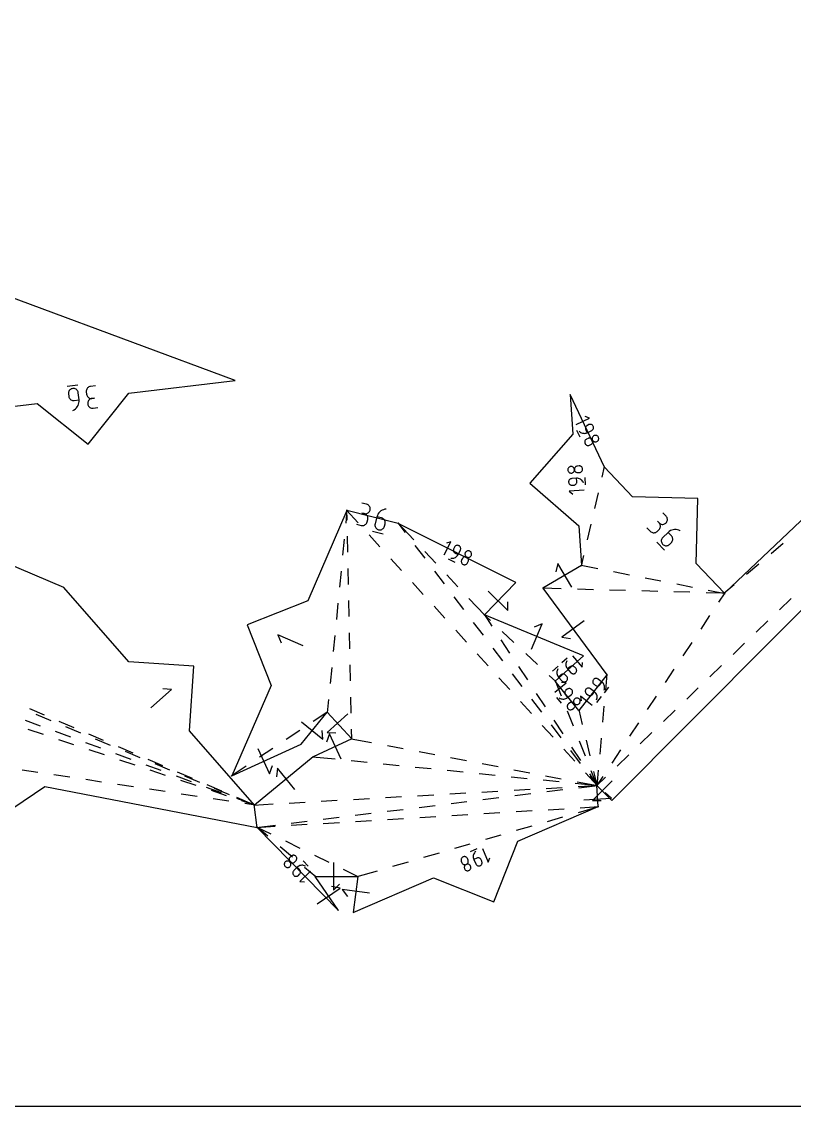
# Model space of a CAD drawing. Extents: x -2 to 214, y 3 to 282.
# Drawn here: x 92.05 to 118.68, y 3.02 to 40.42 of the extents above; entities that cross this region are included whole.
import ezdxf

# ---------------------------------------------------------------- set-up
doc = ezdxf.new("R2010")
doc.units = 0
doc.layers.add('Layer_1', color=7, linetype='CONTINUOUS')

msp = doc.modelspace()

# ---------------------------------------------------------------- linework, layer by layer
at = {"layer": 'Layer_1', "color": 5}
for points in [[(-1.511918, 3.023787), (214.388082, 3.023787), (214.388082, 282.423787), (-1.511918, 282.423787), (-1.511918, 3.023787)], [(88.918852, 26.826232), (92.583864, 27.252762), (94.344232, 25.859417), (95.737577, 27.619788), (99.402589, 28.046318), (85.280792, 33.292187)], [(127.208816, 31.077011), (116.273738, 20.715137), (115.299045, 21.739075), (115.35435, 23.983457), (113.109967, 24.038755), (112.135264, 25.062693), (110.955264, 27.563944), (111.047152, 26.203008), (109.570195, 24.512176), (111.261027, 23.035223), (111.352905, 21.674283), (110.019525, 20.885635), (112.216805, 17.906031), (111.258949, 16.675754), (110.442227, 17.686265), (111.418694, 18.551865), (107.999621, 19.971736), (109.081436, 21.080597), (105.031564, 23.122062), (103.260331, 23.568055), (101.908938, 20.452314), (99.820836, 19.627597), (100.645559, 17.539499), (99.294156, 14.423758), (101.682003, 15.51514), (102.585103, 16.614618), (103.429368, 15.692841), (102.10026, 15.077106), (100.070422, 13.41197), (97.831864, 15.965979), (97.979311, 18.206196), (95.739098, 18.35365), (93.500539, 20.907659), (82.555662, 25.570284)], [(90.986165, 12.798737), (92.845809, 14.056524), (100.168117, 12.642858), (102.971102, 9.773364), (102.169094, 10.948622), (103.633905, 10.950361), (103.472202, 9.710883), (106.239927, 10.905093), (108.326459, 10.076411), (109.155145, 12.162939), (111.92287, 13.357149), (111.878438, 14.088203), (112.397388, 13.571377), (123.504603, 24.724111)]]:
    msp.add_lwpolyline(points, dxfattribs=at)
at = {"layer": 'Layer_1', "color": 1}
for points in [[(93.986724, 27.890806), (93.612246, 27.847224)], [(93.814131, 27.016736), (93.814131, 27.016736), (93.859692, 27.040143), (93.900611, 27.0693), (93.936506, 27.103555), (93.966986, 27.14224), (93.99168, 27.184715), (94.010236, 27.230315), (94.022231, 27.278388), (94.027311, 27.328278), (94.025194, 27.379332), (93.996231, 27.628262), (93.996231, 27.628262), (93.990057, 27.657867), (93.979051, 27.68513), (93.963705, 27.709634), (93.944584, 27.730963), (93.922183, 27.748697), (93.897065, 27.762427), (93.869725, 27.771733), (93.840727, 27.7762), (93.810564, 27.775423), (93.810564, 27.775423), (93.780966, 27.76926), (93.753732, 27.758247), (93.729249, 27.742911), (93.707941, 27.72378), (93.690232, 27.701375), (93.676544, 27.676226), (93.667266, 27.648861), (93.662821, 27.619799), (93.663526, 27.589566), (93.673157, 27.506716), (93.673157, 27.506716), (93.679295, 27.477125), (93.690302, 27.449898), (93.705613, 27.425447), (93.724698, 27.404185), (93.747064, 27.386514), (93.772182, 27.372851), (93.799522, 27.363605), (93.828556, 27.359181), (93.858789, 27.359992), (94.025102, 27.379349)], [(94.590277, 27.866137), (94.423967, 27.84678), (94.423967, 27.84678), (94.394369, 27.840617), (94.367134, 27.829607), (94.342652, 27.814282), (94.321344, 27.795172), (94.303634, 27.772806), (94.289947, 27.747709), (94.280669, 27.720415), (94.276224, 27.691452), (94.276929, 27.661346), (94.286631, 27.578072), (94.286631, 27.578072), (94.292769, 27.548601), (94.30374, 27.521445), (94.319051, 27.497011), (94.338136, 27.475732), (94.360502, 27.458026), (94.38562, 27.444313), (94.41296, 27.435014), (94.441994, 27.430551), (94.472227, 27.431363), (94.555504, 27.441054), (94.472227, 27.431363), (94.472227, 27.431363), (94.442629, 27.425196), (94.415394, 27.414179), (94.390912, 27.398837), (94.369604, 27.379698), (94.351894, 27.357287), (94.338207, 27.33213), (94.328929, 27.304754), (94.324484, 27.275689), (94.325189, 27.245459), (94.325189, 27.245459), (94.331328, 27.215988), (94.342299, 27.188828), (94.357609, 27.164398), (94.376695, 27.143119), (94.399061, 27.125413), (94.424179, 27.111697), (94.451519, 27.102398), (94.480553, 27.097938), (94.510786, 27.098715), (94.677096, 27.118071)], [(111.159082, 26.532284), (111.622092, 26.750713), (111.470574, 26.805073)], [(111.177038, 26.344243), (111.286261, 26.112743)], [(111.265211, 26.307335), (111.265211, 26.307335), (111.290047, 26.283103), (111.317599, 26.2631), (111.347338, 26.247434), (111.37877, 26.236201), (111.411402, 26.229502), (111.444705, 26.227456), (111.478183, 26.230137), (111.511344, 26.237651), (111.543623, 26.250101), (111.698038, 26.322946), (111.698038, 26.322946), (111.715747, 26.333328), (111.730917, 26.346314), (111.74337, 26.361483), (111.752965, 26.378402), (111.759527, 26.396644), (111.763055, 26.41579), (111.763118, 26.435404), (111.75959, 26.455061), (111.752535, 26.474337), (111.752535, 26.474337), (111.742163, 26.492004), (111.729181, 26.507127), (111.714012, 26.519545), (111.697078, 26.529105), (111.678804, 26.535649), (111.659649, 26.539036), (111.640034, 26.539085), (111.620349, 26.535664), (111.601087, 26.528601), (111.549603, 26.504312), (111.549603, 26.504312), (111.531894, 26.493926), (111.516724, 26.480927), (111.504306, 26.465747), (111.494711, 26.448813), (111.488149, 26.43056), (111.484621, 26.411415), (111.484554, 26.391808), (111.488082, 26.372172), (111.495138, 26.352939), (111.543638, 26.250122)], [(111.522573, 26.027843), (111.522573, 26.027843), (111.504864, 26.017461), (111.48973, 26.004475), (111.477312, 25.98931), (111.467787, 25.972397), (111.46126, 25.954162), (111.458085, 25.935038), (111.458064, 25.915448), (111.461592, 25.895823), (111.468648, 25.87659), (111.468648, 25.87659), (111.479019, 25.858916), (111.491966, 25.843782), (111.5071, 25.831346), (111.523998, 25.821765), (111.542202, 25.815196), (111.561322, 25.811809), (111.580901, 25.811742), (111.600551, 25.815164), (111.619813, 25.822223), (111.671026, 25.846389), (111.671026, 25.846389), (111.688735, 25.856774), (111.703904, 25.869771), (111.716358, 25.884947), (111.725918, 25.901877), (111.732479, 25.92013), (111.736007, 25.939272), (111.736071, 25.958879), (111.732543, 25.978522), (111.725487, 25.997766), (111.725487, 25.997766), (111.715116, 26.015443), (111.702134, 26.030567), (111.686964, 26.042988), (111.670031, 26.052545), (111.651757, 26.059089), (111.632601, 26.062476), (111.612987, 26.062529), (111.593302, 26.059107), (111.57404, 26.052044), (111.522827, 26.027882)], [(111.876695, 25.943508), (111.876695, 25.943508), (111.894334, 25.953852), (111.909433, 25.966816), (111.921815, 25.981972), (111.931376, 25.998887), (111.937902, 26.01713), (111.94143, 26.036271), (111.941483, 26.055875), (111.937955, 26.075518), (111.930899, 26.094762), (111.930899, 26.094762), (111.920528, 26.11244), (111.907545, 26.127567), (111.892376, 26.139988), (111.875443, 26.149552), (111.857204, 26.156106), (111.838084, 26.159493), (111.818504, 26.159564), (111.79889, 26.156177), (111.779699, 26.14915), (111.779699, 26.14915), (111.761989, 26.138764), (111.746855, 26.125764), (111.734402, 26.11058), (111.724807, 26.093647), (111.718245, 26.075391), (111.714717, 26.056242), (111.714654, 26.036635), (111.718181, 26.016996), (111.725237, 25.997762), (111.725237, 25.997762), (111.735609, 25.980088), (111.748591, 25.964968), (111.76376, 25.95255), (111.780694, 25.94299), (111.798968, 25.936446), (111.818123, 25.933059), (111.837773, 25.933006), (111.857423, 25.936428), (111.87672, 25.943494)], [(110.980498, 25.08501), (110.980498, 25.08501), (110.960319, 25.081799), (110.941552, 25.075234), (110.924477, 25.065642), (110.909414, 25.053376), (110.896678, 25.038775), (110.886554, 25.022187), (110.879357, 25.003952), (110.875371, 24.984419), (110.875018, 24.963929), (110.875018, 24.963929), (110.878193, 24.943687), (110.884754, 24.924866), (110.89435, 24.907767), (110.906627, 24.892689), (110.921196, 24.879933), (110.937777, 24.869801), (110.95598, 24.862594), (110.975454, 24.858611), (110.995879, 24.858152), (110.995879, 24.858152), (111.016164, 24.861363), (111.035003, 24.867938), (111.052148, 24.877537), (111.067246, 24.889811), (111.080017, 24.904416), (111.090142, 24.921003), (111.097338, 24.939238), (111.101325, 24.958768), (111.101678, 24.979247), (111.101678, 24.979247), (111.098503, 24.999482), (111.091941, 25.018299), (111.082345, 25.035395), (111.070069, 25.050473), (111.055464, 25.063229), (111.038848, 25.073364), (111.020574, 25.080568), (111.000995, 25.084551), (110.980463, 25.08501)], [(111.279456, 24.877308), (111.279456, 24.877308), (111.299706, 24.880518), (111.318544, 24.887091), (111.335619, 24.896683), (111.350647, 24.908956), (111.363382, 24.923557), (111.373472, 24.940145), (111.380633, 24.958373), (111.384584, 24.977899), (111.384937, 24.998381), (111.384937, 24.998381), (111.381762, 25.018613), (111.3752, 25.037434), (111.36564, 25.054533), (111.353399, 25.069614), (111.338829, 25.082374), (111.322284, 25.09251), (111.30408, 25.09972), (111.284536, 25.103703), (111.264005, 25.104162), (111.207507, 25.100345), (111.207507, 25.100345), (111.187223, 25.097135), (111.168384, 25.090562), (111.151275, 25.08097), (111.136176, 25.068701), (111.123405, 25.054099), (111.113245, 25.037508), (111.106048, 25.019276), (111.102062, 24.999743), (111.101709, 24.97925), (111.101709, 24.97925), (111.104884, 24.959008), (111.111446, 24.940191), (111.121042, 24.923092), (111.133318, 24.908014), (111.147923, 24.895261), (111.164539, 24.885129), (111.182778, 24.877925), (111.202322, 24.873946), (111.222853, 24.873488), (111.279365, 24.877301)], [(112.056086, 24.720163), (112.140245, 25.084657)], [(111.485754, 24.456666), (111.468503, 24.712056)], [(111.417121, 24.523197), (111.417121, 24.523197), (111.402833, 24.554816), (111.384489, 24.583483), (111.362511, 24.608925), (111.337323, 24.630854), (111.309383, 24.648994), (111.279114, 24.663063), (111.246976, 24.672785), (111.213392, 24.677879), (111.178784, 24.678063), (111.008435, 24.666562), (111.008435, 24.666562), (110.98815, 24.663352), (110.969277, 24.65679), (110.952132, 24.647212), (110.937033, 24.634957), (110.924262, 24.620362), (110.914137, 24.603778), (110.906941, 24.58554), (110.902954, 24.565985), (110.902602, 24.545464), (110.902602, 24.545464), (110.905777, 24.525229), (110.912338, 24.506412), (110.921934, 24.489316), (110.93421, 24.474238), (110.948815, 24.461482), (110.965431, 24.45135), (110.983705, 24.444143), (111.003284, 24.44016), (111.023816, 24.439701), (111.08061, 24.443536), (111.08061, 24.443536), (111.100894, 24.446746), (111.119733, 24.453322), (111.136842, 24.462918), (111.151941, 24.475191), (111.164712, 24.489796), (111.174872, 24.506387), (111.182069, 24.524619), (111.186055, 24.544148), (111.186408, 24.564631), (111.178752, 24.678052)], [(111.433881, 24.275035), (110.923105, 24.240551), (111.044351, 24.134665)], [(111.806478, 23.6391), (111.931277, 24.17963)], [(103.262461, 23.590484), (103.217599, 23.128543)], [(103.651173, 23.138445), (103.245387, 23.584819)], [(103.267457, 23.235865), (103.259837, 23.590583)], [(103.591952, 23.096144), (103.754322, 23.05526), (103.754322, 23.05526), (103.784202, 23.050526), (103.813589, 23.051161), (103.841917, 23.056809), (103.868622, 23.067121), (103.893105, 23.081757), (103.914836, 23.100359), (103.93318, 23.122588), (103.947609, 23.14809), (103.957557, 23.176517), (103.978018, 23.257818), (103.978018, 23.257818), (103.982745, 23.287547), (103.98204, 23.316838), (103.976395, 23.34511), (103.966094, 23.37178), (103.951454, 23.396269), (103.932827, 23.418001), (103.910567, 23.436394), (103.884991, 23.450865), (103.856451, 23.460842), (103.775146, 23.48131), (103.856451, 23.460842), (103.856451, 23.460842), (103.886331, 23.456108), (103.915718, 23.456743), (103.944046, 23.462405), (103.970751, 23.472748), (103.995234, 23.487424), (104.016965, 23.506089), (104.035345, 23.528392), (104.049809, 23.553996), (104.059792, 23.582547), (104.059792, 23.582547), (104.064484, 23.612279), (104.063779, 23.64157), (104.058134, 23.669842), (104.047833, 23.696512), (104.033193, 23.721001), (104.014566, 23.742732), (103.992306, 23.761123), (103.966729, 23.775594), (103.93819, 23.78557), (103.77582, 23.826454)], [(104.618892, 23.615083), (104.618892, 23.615083), (104.567979, 23.609354), (104.51938, 23.596605), (104.473682, 23.577308), (104.431447, 23.551947), (104.39328, 23.520998), (104.359766, 23.484937), (104.331509, 23.444247), (104.309072, 23.399406), (104.293021, 23.350888), (104.231828, 23.107863), (104.231828, 23.107863), (104.227101, 23.077993), (104.227806, 23.048596), (104.233451, 23.020247), (104.243787, 22.993521), (104.258427, 22.968992), (104.277054, 22.947243), (104.299314, 22.928849), (104.324855, 22.914386), (104.353324, 22.904427), (104.353324, 22.904427), (104.383169, 22.899692), (104.412556, 22.900327), (104.440884, 22.905986), (104.467554, 22.916322), (104.492072, 22.930991), (104.513803, 22.949646), (104.532183, 22.971945), (104.546647, 22.997542), (104.55663, 23.026093), (104.576986, 23.106981), (104.576986, 23.106981), (104.581713, 23.136833), (104.581007, 23.166188), (104.575363, 23.194477), (104.565062, 23.221133), (104.550421, 23.245584), (104.531795, 23.267266), (104.509534, 23.28561), (104.483958, 23.300042), (104.455418, 23.310005), (104.293045, 23.350888)], [(113.60301, 22.974361), (113.718453, 22.853083), (113.718453, 22.853083), (113.741171, 22.833134), (113.766325, 22.817978), (113.793277, 22.807628), (113.821358, 22.802093), (113.849862, 22.801387), (113.878155, 22.805522), (113.905566, 22.814511), (113.931389, 22.828361), (113.954955, 22.84709), (114.015675, 22.904892), (114.015675, 22.904892), (114.035536, 22.927516), (114.050635, 22.952623), (114.060972, 22.979537), (114.06651, 23.007593), (114.067216, 23.036119), (114.063053, 23.064436), (114.054057, 23.091879), (114.040158, 23.117773), (114.021355, 23.141447), (113.963552, 23.202171), (114.021355, 23.141447), (114.021355, 23.141447), (114.044074, 23.121501), (114.069262, 23.10635), (114.096214, 23.096013), (114.12433, 23.090496), (114.15287, 23.089825), (114.181198, 23.094002), (114.208644, 23.103044), (114.234538, 23.116968), (114.25821, 23.135782), (114.25821, 23.135782), (114.278071, 23.158405), (114.29317, 23.183513), (114.303506, 23.21043), (114.309045, 23.238486), (114.30975, 23.267008), (114.305623, 23.295326), (114.296627, 23.322768), (114.282728, 23.348662), (114.263925, 23.37234), (114.148482, 23.493615)], [(104.147528, 22.859031), (104.513126, 22.766977)], [(105.016324, 23.138555), (105.564538, 22.556683)], [(105.018145, 23.140089), (105.271735, 22.805483)], [(111.55686, 22.558031), (111.681669, 23.098564)], [(114.748377, 22.86469), (114.748377, 22.86469), (114.702276, 22.887035), (114.654379, 22.902208), (114.605438, 22.910304), (114.556183, 22.911398), (114.507391, 22.905612), (114.459808, 22.893021), (114.414169, 22.873721), (114.371236, 22.847795), (114.331767, 22.815343), (114.150242, 22.642553), (114.150242, 22.642553), (114.13031, 22.619827), (114.115141, 22.594631), (114.104769, 22.567644), (114.09923, 22.539538), (114.098525, 22.510977), (114.102652, 22.482642), (114.111648, 22.455203), (114.125512, 22.42933), (114.14428, 22.405701), (114.14428, 22.405701), (114.166999, 22.385752), (114.192187, 22.3706), (114.219175, 22.360256), (114.247291, 22.354735), (114.275831, 22.354065), (114.304159, 22.358238), (114.331605, 22.367277), (114.357499, 22.381197), (114.38117, 22.400011), (114.441591, 22.457521), (114.441591, 22.457521), (114.461558, 22.480229), (114.476692, 22.505382), (114.487028, 22.532313), (114.492567, 22.560355), (114.493273, 22.588853), (114.48911, 22.617135), (114.480079, 22.644542), (114.466144, 22.670411), (114.447341, 22.694076), (114.331898, 22.815354)], [(103.163984, 22.576386), (103.110368, 22.024228)], [(103.291259, 22.126612), (103.27937, 22.681238)], [(104.397499, 22.317464), (104.024331, 22.727957)], [(106.617576, 22.036265), (106.848017, 22.493412), (106.695141, 22.442983)], [(113.946111, 22.477199), (114.206044, 22.204127)], [(105.606814, 22.363361), (105.941893, 21.921235)], [(105.944952, 22.152908), (106.325366, 21.749129)], [(106.839674, 21.924308), (106.839674, 21.924308), (106.874176, 21.920491), (106.908183, 21.92169), (106.941274, 21.927652), (106.972953, 21.938154), (107.002798, 21.95296), (107.030315, 21.971841), (107.055045, 21.994556), (107.076529, 22.020874), (107.094309, 22.050563), (107.171165, 22.203023), (107.171165, 22.203023), (107.17875, 22.222109), (107.182701, 22.241677), (107.183054, 22.261295), (107.180232, 22.280532), (107.174199, 22.298954), (107.165097, 22.316127), (107.153068, 22.331625), (107.138251, 22.345009), (107.120824, 22.355854), (107.120824, 22.355854), (107.101774, 22.3634), (107.08223, 22.367322), (107.062615, 22.367781), (107.043389, 22.364888), (107.024974, 22.358806), (107.007794, 22.349669), (106.992307, 22.337626), (106.978901, 22.322812), (106.968071, 22.305378), (106.942459, 22.254546), (106.942459, 22.254546), (106.934875, 22.235461), (106.930923, 22.215889), (106.930571, 22.196268), (106.933393, 22.177027), (106.939461, 22.158605), (106.948562, 22.141432), (106.960592, 22.125941), (106.975373, 22.112568), (106.992765, 22.101748), (107.094277, 22.050574)], [(107.545533, 22.01397), (107.545533, 22.01397), (107.553047, 22.032974), (107.556963, 22.052479), (107.557316, 22.072055), (107.554493, 22.091263), (107.548426, 22.109664), (107.539324, 22.126827), (107.527294, 22.142314), (107.512513, 22.155688), (107.495121, 22.166514), (107.495121, 22.166514), (107.476071, 22.174064), (107.456527, 22.177994), (107.436948, 22.178452), (107.417722, 22.17556), (107.399307, 22.169499), (107.382126, 22.160397), (107.366675, 22.148403), (107.353304, 22.133657), (107.342509, 22.116303), (107.342509, 22.116303), (107.334925, 22.097215), (107.330973, 22.077639), (107.330621, 22.058014), (107.333443, 22.03877), (107.339511, 22.020344), (107.348612, 22.003168), (107.360642, 21.987674), (107.375423, 21.974296), (107.392815, 21.963473), (107.392815, 21.963473), (107.411865, 21.955931), (107.431409, 21.952004), (107.450988, 21.951546), (107.470215, 21.954438), (107.48863, 21.960524), (107.50581, 21.969657), (107.521297, 21.981701), (107.534703, 21.996514), (107.545533, 22.013948)], [(118.304599, 22.433751), (117.881089, 22.075431)], [(105.143825, 21.496487), (104.770657, 21.906976)], [(106.747475, 21.899123), (106.976047, 21.783902)], [(107.214543, 21.862455), (107.214543, 21.862455), (107.206958, 21.843377), (107.203042, 21.823829), (107.202689, 21.80424), (107.205512, 21.785042), (107.211615, 21.766662), (107.220752, 21.749531), (107.232781, 21.734076), (107.247563, 21.720727), (107.264955, 21.709914), (107.264955, 21.709914), (107.283969, 21.702358), (107.303513, 21.698406), (107.323092, 21.697913), (107.342319, 21.70077), (107.360699, 21.706806), (107.377879, 21.715897), (107.393366, 21.727902), (107.406736, 21.742691), (107.417566, 21.760118), (107.443072, 21.810685), (107.443072, 21.810685), (107.450657, 21.829774), (107.454608, 21.849346), (107.454961, 21.868964), (107.452139, 21.888204), (107.446071, 21.906623), (107.436934, 21.923796), (107.424904, 21.939287), (107.410123, 21.952664), (107.392695, 21.963487), (107.392695, 21.963487), (107.373645, 21.971037), (107.354102, 21.974963), (107.334487, 21.975422), (107.315261, 21.972529), (107.296846, 21.966447), (107.279665, 21.957314), (107.264179, 21.945273), (107.250773, 21.930467), (107.239943, 21.913036), (107.214437, 21.862466)], [(111.019706, 20.924239), (110.534799, 21.74407), (110.460373, 21.45396)], [(111.347906, 21.653004), (111.432061, 22.017497)], [(117.45759, 21.717111), (117.034077, 21.358791)], [(103.056746, 21.472071), (103.003131, 20.919914)], [(103.315075, 21.017358), (103.303151, 21.571985)], [(106.276972, 21.479113), (106.612051, 21.036987)], [(106.705791, 21.345353), (107.086202, 20.941575)], [(111.33111, 21.678873), (111.907538, 21.56652)], [(112.452047, 21.460387), (112.996546, 21.354254)], [(105.890141, 20.675506), (105.516983, 21.085995)], [(113.541055, 21.248121), (114.08556, 21.141988)], [(114.630069, 21.035854), (115.174578, 20.929721)], [(116.610567, 21.000471), (116.256791, 20.701146)], [(106.94713, 20.594865), (107.28222, 20.152739)], [(108.12575, 20.783364), (108.807535, 20.118212), (108.803796, 20.417696)], [(110.651145, 20.868758), (109.997321, 20.88658)], [(111.76025, 20.838521), (111.205698, 20.853638)], [(112.869345, 20.808288), (112.314792, 20.823405)], [(113.978439, 20.778052), (113.423887, 20.793168)], [(115.087534, 20.747818), (114.532992, 20.762935)], [(116.295914, 20.714876), (115.642086, 20.732698)], [(115.719087, 20.823588), (116.295515, 20.711235)], [(116.285997, 20.733972), (116.069085, 20.406919)], [(102.949516, 20.367757), (102.89589, 19.8156)], [(103.338877, 19.908105), (103.326988, 20.462732)], [(106.636467, 19.854525), (106.263309, 20.265014)], [(107.466617, 20.537799), (108.01483, 19.955928)], [(118.569923, 20.529015), (118.17024, 20.144304)], [(108.208198, 19.776903), (107.983404, 19.98724)], [(107.987398, 19.990606), (108.259689, 19.577559)], [(115.762472, 19.9446), (115.455858, 19.482281)], [(107.617298, 19.710613), (107.952377, 19.268491)], [(109.624184, 18.781739), (109.989493, 19.6614), (109.712703, 19.546998)], [(111.438661, 19.763974), (110.672065, 19.198655), (110.968211, 19.153944)], [(117.770553, 19.759589), (117.37087, 19.374878)], [(101.756241, 18.903793), (100.882404, 19.282806), (100.992463, 19.004257)], [(102.842278, 19.263442), (102.788663, 18.711285)], [(103.362689, 18.798852), (103.350801, 19.353478)], [(107.382793, 19.033544), (107.009635, 19.444036)], [(108.565022, 19.11439), (108.870355, 18.651225)], [(109.018362, 19.018855), (108.613285, 19.397879)], [(108.287456, 18.826365), (108.622532, 18.384243)], [(115.149245, 19.019959), (114.842621, 18.55764)], [(116.971184, 18.990163), (116.571501, 18.605452)], [(108.129119, 18.212567), (107.755961, 18.623056)], [(109.828531, 18.260806), (109.423454, 18.63983)], [(110.856462, 18.481401), (110.664914, 18.311602)], [(110.845783, 18.386416), (110.845783, 18.386416), (110.829485, 18.355788), (110.81802, 18.323738), (110.811317, 18.290788), (110.8092, 18.257458), (110.812022, 18.224258), (110.819395, 18.191707), (110.831355, 18.160328), (110.847865, 18.130627), (110.86889, 18.103128), (110.982149, 17.975366), (110.982149, 17.975366), (110.997072, 17.961276), (111.013794, 17.950368), (111.031856, 17.942674), (111.0508, 17.938219), (111.070167, 17.937019), (111.0895, 17.939136), (111.108338, 17.944579), (111.126259, 17.953381), (111.142769, 17.965569), (111.142769, 17.965569), (111.15681, 17.980478), (111.167675, 17.997185), (111.17533, 18.015237), (111.17974, 18.034171), (111.180799, 18.053538), (111.178682, 18.072877), (111.173214, 18.091733), (111.164394, 18.109651), (111.152188, 18.126172), (111.11443, 18.168766), (111.11443, 18.168766), (111.099473, 18.182852), (111.082751, 18.19375), (111.064689, 18.20143), (111.045745, 18.205868), (111.026377, 18.207032), (111.007045, 18.204915), (110.988207, 18.199472), (110.970321, 18.190684), (110.953846, 18.17852), (110.868774, 18.10311)], [(111.031905, 18.551406), (111.371493, 18.168318), (111.381159, 18.329005)], [(102.735037, 18.159128), (102.681422, 17.606971)], [(103.386505, 17.689595), (103.374617, 18.244222)], [(109.175687, 18.188059), (109.48102, 17.72489)], [(110.542659, 18.203229), (110.351111, 18.03343)], [(110.531977, 18.108247), (110.531977, 18.108247), (110.515678, 18.077615), (110.504213, 18.045565), (110.49751, 18.012616), (110.495394, 17.979285), (110.498216, 17.946086), (110.505589, 17.913538), (110.517548, 17.882155), (110.534058, 17.852455), (110.555084, 17.824956), (110.668339, 17.697194), (110.668339, 17.697194), (110.683262, 17.683104), (110.699984, 17.672196), (110.718046, 17.664502), (110.73699, 17.66005), (110.756357, 17.65885), (110.77569, 17.660967), (110.794528, 17.66641), (110.812414, 17.675212), (110.828924, 17.687401), (110.828924, 17.687401), (110.843, 17.702309), (110.853865, 17.719017), (110.861521, 17.737068), (110.86593, 17.756002), (110.866989, 17.775369), (110.864872, 17.794709), (110.859404, 17.813565), (110.850584, 17.831482), (110.838378, 17.848003), (110.800613, 17.890601), (110.800613, 17.890601), (110.785691, 17.904684), (110.768969, 17.915581), (110.750907, 17.923261), (110.731963, 17.927699), (110.712595, 17.928863), (110.693263, 17.926746), (110.674425, 17.921303), (110.656539, 17.912512), (110.640064, 17.900351), (110.554992, 17.824938)], [(114.536008, 18.095321), (114.229395, 17.633002)], [(116.171814, 18.220737), (115.772131, 17.836026)], [(108.875445, 17.391586), (108.502287, 17.802075)], [(108.957611, 17.942117), (109.29269, 17.499991)], [(110.458415, 17.671448), (110.233622, 17.881781)], [(110.423639, 17.302372), (110.821798, 17.624172), (110.661718, 17.641127)], [(110.433986, 17.707216), (110.646213, 17.175485)], [(112.127562, 17.375104), (112.127562, 17.375104), (112.137969, 17.408198), (112.143402, 17.441804), (112.144108, 17.47542), (112.139945, 17.508546), (112.131196, 17.540687), (112.118002, 17.571337), (112.100504, 17.600004), (112.078844, 17.62618), (112.053162, 17.649371), (111.918439, 17.754259), (111.918439, 17.754259), (111.901188, 17.765379), (111.882773, 17.773041), (111.863618, 17.777303), (111.844215, 17.77822), (111.824953, 17.775856), (111.806362, 17.77024), (111.788829, 17.761442), (111.772848, 17.749511), (111.758843, 17.734507), (111.758843, 17.734507), (111.747765, 17.717277), (111.740145, 17.698866), (111.735912, 17.679717), (111.735206, 17.660293), (111.737676, 17.641042), (111.74332, 17.622423), (111.75214, 17.604882), (111.764064, 17.58888), (111.779057, 17.574868), (111.823972, 17.539901), (111.823972, 17.539901), (111.841223, 17.528785), (111.859674, 17.521133), (111.878829, 17.516886), (111.898267, 17.516004), (111.917529, 17.518402), (111.936156, 17.524026), (111.953689, 17.532821), (111.96967, 17.544734), (111.98364, 17.559709), (112.053476, 17.64941)], [(112.218752, 17.928478), (112.170033, 17.378762)], [(96.497044, 16.766689), (97.213346, 17.394518), (96.914483, 17.414146)], [(109.786363, 17.261725), (110.091696, 16.798556)], [(110.579983, 17.10893), (110.579983, 17.10893), (110.609863, 17.091259), (110.641366, 17.078344), (110.673963, 17.070163), (110.707159, 17.066706), (110.740461, 17.067905), (110.773305, 17.073786), (110.805196, 17.084306), (110.835605, 17.099447), (110.864039, 17.119189), (110.996825, 17.226507), (110.996825, 17.226507), (111.011571, 17.240788), (111.023248, 17.256994), (111.03175, 17.274679), (111.037077, 17.293387), (111.039194, 17.312666), (111.038135, 17.332069), (111.033549, 17.35114), (111.025576, 17.369428), (111.014146, 17.386485), (111.014146, 17.386485), (110.999894, 17.401199), (110.983702, 17.41282), (110.966027, 17.421293), (110.94733, 17.426574), (110.928033, 17.428621), (110.90863, 17.427351), (110.889545, 17.422754), (110.871236, 17.414763), (110.854162, 17.403337), (110.809892, 17.367555), (110.809892, 17.367555), (110.795145, 17.353274), (110.783504, 17.337057), (110.775002, 17.319365), (110.76971, 17.300647), (110.767593, 17.281357), (110.769005, 17.261954), (110.773591, 17.24289), (110.781563, 17.224623), (110.792958, 17.207598), (110.864424, 17.119185)], [(111.869957, 17.04422), (111.869957, 17.04422), (111.880364, 17.077314), (111.885761, 17.110919), (111.886467, 17.144536), (111.882304, 17.177661), (111.873555, 17.209803), (111.860361, 17.240456), (111.842864, 17.269119), (111.821203, 17.295295), (111.795521, 17.318487), (111.660806, 17.423371), (111.660806, 17.423371), (111.643555, 17.434494), (111.62514, 17.442157), (111.605984, 17.446422), (111.586546, 17.447339), (111.56732, 17.444975), (111.548693, 17.439363), (111.53116, 17.430561), (111.515179, 17.418633), (111.501174, 17.403626), (111.501174, 17.403626), (111.490096, 17.3864), (111.482476, 17.367985), (111.478243, 17.34884), (111.477185, 17.329412), (111.479654, 17.310161), (111.485299, 17.291542), (111.494118, 17.274002), (111.506077, 17.258), (111.521106, 17.243987), (111.566011, 17.20902), (111.566011, 17.20902), (111.583297, 17.197904), (111.601747, 17.190252), (111.620903, 17.186005), (111.640341, 17.185123), (111.659603, 17.187522), (111.678194, 17.193145), (111.695727, 17.20194), (111.711708, 17.213856), (111.725678, 17.228828), (111.795517, 17.318529)], [(112.134442, 17.279769), (112.291689, 17.481742)], [(115.372444, 17.451315), (114.972761, 17.0666)], [(102.627797, 17.054814), (102.582948, 16.592872)], [(103.410307, 16.580342), (103.398418, 17.134968)], [(109.621771, 16.570605), (109.248613, 16.981094)], [(109.627768, 17.057869), (109.962858, 16.615743)], [(110.485586, 17.123923), (110.646485, 16.924843)], [(110.896177, 16.898283), (110.896177, 16.898283), (110.881431, 16.884006), (110.86979, 16.86781), (110.861323, 16.850139), (110.856067, 16.831449), (110.85395, 16.812191), (110.855361, 16.792816), (110.859982, 16.773777), (110.867955, 16.755524), (110.879385, 16.73851), (110.879385, 16.73851), (110.893637, 16.723785), (110.909795, 16.71215), (110.927434, 16.703648), (110.946095, 16.698335), (110.965357, 16.696254), (110.984725, 16.697489), (111.003775, 16.702061), (111.022049, 16.71003), (111.039088, 16.721453), (111.083143, 16.757052), (111.083143, 16.757052), (111.097889, 16.771332), (111.10953, 16.787546), (111.118032, 16.805238), (111.123324, 16.823952), (111.125441, 16.843239), (111.12403, 16.862642), (111.119443, 16.881706), (111.111471, 16.89998), (111.100076, 16.917008), (111.100076, 16.917008), (111.085824, 16.93173), (111.069631, 16.94335), (111.051957, 16.951827), (111.033225, 16.957108), (111.013928, 16.959154), (110.994525, 16.957884), (110.97544, 16.953288), (110.95713, 16.945301), (110.940091, 16.933878), (110.896047, 16.898279)], [(111.260205, 16.900152), (111.260205, 16.900152), (111.274881, 16.914373), (111.286487, 16.930544), (111.294954, 16.948201), (111.300246, 16.966894), (111.302362, 16.986167), (111.300951, 17.005562), (111.296365, 17.024623), (111.288392, 17.042897), (111.276998, 17.059925), (111.276998, 17.059925), (111.262745, 17.074647), (111.246553, 17.086271), (111.228879, 17.094752), (111.210181, 17.100043), (111.19092, 17.102089), (111.171552, 17.100855), (111.152502, 17.09629), (111.134264, 17.088345), (111.11726, 17.076975), (111.11726, 17.076975), (111.102514, 17.062691), (111.090872, 17.046474), (111.08237, 17.028779), (111.077078, 17.010057), (111.074962, 16.990767), (111.076373, 16.971361), (111.080959, 16.952293), (111.088932, 16.934023), (111.100326, 16.917001), (111.100326, 16.917001), (111.114579, 16.902283), (111.130771, 16.890666), (111.148445, 16.882192), (111.167143, 16.876911), (111.186439, 16.874865), (111.205842, 16.876135), (111.224928, 16.880732), (111.243237, 16.888719), (111.260311, 16.900149)], [(111.717155, 16.847962), (111.313207, 17.162464), (111.333103, 17.002723)], [(111.876826, 16.948885), (112.034083, 17.150857)], [(113.922781, 17.170684), (113.616168, 16.708361)], [(92.313996, 16.742683), (92.823749, 16.523809)], [(93.061828, 16.320856), (92.549447, 16.533496)], [(102.603564, 16.627254), (102.094079, 16.288083)], [(103.286972, 16.553749), (102.584564, 15.910413), (102.88379, 15.897322)], [(110.851865, 16.660253), (111.057506, 16.145021)], [(111.253767, 16.697676), (111.37496, 16.191415)], [(112.121071, 16.826171), (112.072095, 16.273584)], [(114.573074, 16.681889), (114.173391, 16.297174)], [(92.696675, 16.136547), (92.1763, 16.328801)], [(93.333503, 16.304939), (93.843252, 16.086065)], [(94.086599, 15.895582), (93.57421, 16.108219)], [(101.698375, 16.285762), (102.434411, 15.681189), (102.40513, 15.979261)], [(110.368097, 15.749624), (109.99494, 16.160116)], [(110.297937, 16.173621), (110.633016, 15.731495)], [(110.397025, 16.33539), (110.702358, 15.872225)], [(113.309544, 16.246042), (113.002928, 15.783724)], [(92.798864, 15.841177), (92.272686, 16.016934)], [(93.737423, 15.752041), (93.217051, 15.944294)], [(94.353006, 15.867194), (94.862759, 15.64832)], [(101.632293, 15.980662), (101.17051, 15.673241)], [(103.060976, 14.997654), (102.660591, 15.861913), (102.557484, 15.580714)], [(103.429826, 15.670997), (103.422206, 16.025715)], [(112.023133, 15.720993), (111.97416, 15.168405)], [(113.773705, 15.912463), (113.374022, 15.527752)], [(93.851218, 15.489666), (93.325043, 15.665423)], [(94.778174, 15.367534), (94.257798, 15.559787)], [(95.111365, 15.470305), (94.59898, 15.682942)], [(95.372509, 15.42945), (95.882259, 15.210576)], [(100.19388, 15.358969), (100.589831, 14.492666), (100.694366, 14.773336)], [(100.708728, 15.36582), (100.246935, 15.058398)], [(103.407552, 15.697325), (104.111344, 15.563633)], [(104.656346, 15.460103), (105.20136, 15.356573)], [(111.114423, 14.928643), (110.741266, 15.339135)], [(111.00769, 15.409056), (111.313023, 14.94589)], [(111.263144, 15.629789), (111.468796, 15.114557)], [(111.504119, 15.651905), (111.633268, 15.112395)], [(94.903575, 15.138154), (94.377397, 15.313912)], [(95.818931, 14.983027), (95.298552, 15.175281)], [(95.955929, 14.786643), (95.429751, 14.9624)], [(96.136128, 15.045028), (95.623747, 15.257665)], [(96.392015, 14.991706), (96.901769, 14.772832)], [(102.078165, 15.079681), (102.849814, 15.001615)], [(105.746363, 15.253044), (106.291376, 15.149514)], [(106.836379, 15.045988), (107.381396, 14.942458)], [(110.968095, 15.289369), (111.303174, 14.847247)], [(112.696314, 15.321405), (112.389701, 14.859086)], [(112.974335, 15.143037), (112.574638, 14.758326)], [(92.609659, 14.535684), (92.061093, 14.61828)], [(96.859686, 14.598521), (96.339303, 14.790774)], [(97.008286, 14.435132), (96.482104, 14.610889)], [(97.160905, 14.619751), (96.648513, 14.832388)], [(99.785152, 14.750977), (99.275677, 14.411806)], [(101.469169, 13.943765), (100.865061, 14.680185), (100.835675, 14.38212)], [(103.401749, 14.945778), (103.953687, 14.88994)], [(104.505622, 14.834099), (105.057561, 14.778261)], [(105.609496, 14.722423), (106.161434, 14.666582)], [(106.713369, 14.610745), (107.265307, 14.554907)], [(107.926399, 14.838928), (108.471412, 14.735399)], [(109.016415, 14.631869), (109.561429, 14.528339)], [(111.674437, 14.599329), (111.886665, 14.067594)], [(111.925195, 14.615817), (111.87648, 14.066098)], [(93.706805, 14.370485), (93.158232, 14.453085)], [(94.803944, 14.205286), (94.255371, 14.287886)], [(97.900426, 14.214011), (97.380058, 14.406264)], [(97.411515, 14.553958), (97.921272, 14.335088)], [(98.060637, 14.083624), (97.534462, 14.259378)], [(98.185672, 14.194474), (97.673287, 14.407114)], [(107.817242, 14.499069), (108.369191, 14.443228)], [(108.921126, 14.38739), (109.473061, 14.331553)], [(110.025, 14.275711), (110.576935, 14.219874)], [(110.106431, 14.424809), (110.651448, 14.321283)], [(111.196451, 14.217754), (111.900239, 14.084061)], [(111.893371, 14.071785), (111.487581, 14.518154)], [(111.618366, 14.482721), (111.890658, 14.069675)], [(111.638253, 14.405121), (111.891843, 14.070518)], [(112.399025, 14.241887), (111.726888, 13.566992), (112.026396, 13.567662)], [(111.762416, 14.572881), (111.883606, 14.066624)], [(112.174955, 14.373611), (111.862453, 14.072815)], [(112.083088, 14.396764), (111.866175, 14.06971)], [(95.901086, 14.040091), (95.352517, 14.122691)], [(96.998232, 13.874892), (96.449656, 13.957492)], [(98.941181, 13.829504), (98.420809, 14.021757)], [(98.431025, 14.116214), (98.940771, 13.897343)], [(99.112994, 13.732113), (98.586819, 13.907867)], [(99.210435, 13.769197), (98.698053, 13.981837)], [(107.912887, 13.861215), (108.466738, 13.892919)], [(109.020581, 13.92462), (109.574436, 13.956321)], [(110.128286, 13.988025), (110.68213, 14.019725)], [(110.152607, 13.875192), (110.703187, 13.943148)], [(111.128873, 14.164036), (111.900522, 14.08597)], [(111.235984, 14.051429), (111.900596, 14.08947)], [(111.253757, 14.0111), (111.900465, 14.090919)], [(111.431698, 13.588197), (112.382444, 13.645971), (112.15818, 13.844487)], [(98.095368, 13.709697), (97.546798, 13.792293)], [(99.19251, 13.544498), (98.643944, 13.627098)], [(99.450528, 13.678469), (100.090799, 13.403557)], [(100.091219, 13.404622), (99.461563, 13.637251)], [(100.091455, 13.405282), (99.639166, 13.556355)], [(100.090905, 13.403807), (99.72282, 13.55656)], [(101.266716, 13.48079), (101.82057, 13.512491)], [(102.37441, 13.544195), (102.928264, 13.575896)], [(103.482108, 13.6076), (104.035958, 13.6393)], [(104.589802, 13.671001), (105.143656, 13.702705)], [(105.697496, 13.734406), (106.25135, 13.76611)], [(106.805193, 13.79781), (107.359044, 13.829515)], [(106.84915, 13.467462), (107.39973, 13.535418)], [(107.9503, 13.603373), (108.50088, 13.671329)], [(109.05146, 13.739281), (109.602026, 13.807237)], [(100.092347, 13.409011), (99.741076, 13.461899)], [(100.04825, 13.411046), (100.712873, 13.449086)], [(100.170918, 12.620845), (100.067607, 13.434326)], [(103.545689, 13.059736), (104.096259, 13.127688)], [(104.646839, 13.195644), (105.197419, 13.263599)], [(105.748, 13.331555), (106.298569, 13.399507)], [(107.983566, 13.117775), (108.53729, 13.151423)], [(109.091024, 13.185071), (109.644758, 13.218719)], [(110.198492, 13.252367), (110.752226, 13.286015)], [(111.241268, 13.15924), (111.944174, 13.363336)], [(111.305961, 13.319663), (111.945018, 13.358496)], [(100.146104, 12.640142), (100.792802, 12.719961)], [(101.338761, 12.713996), (101.892495, 12.747644)], [(101.343382, 12.787914), (101.893959, 12.855869)], [(102.444529, 12.923825), (102.995109, 12.99178)], [(102.446232, 12.781292), (102.999967, 12.81494)], [(103.553701, 12.848588), (104.107424, 12.882236)], [(104.661158, 12.915884), (105.214892, 12.949532)], [(105.768627, 12.98318), (106.322361, 13.016828)], [(106.876095, 13.050475), (107.429829, 13.084123)], [(110.175766, 12.849861), (110.708517, 13.004551)], [(100.145973, 12.641514), (100.785027, 12.680348)], [(100.654792, 12.405199), (100.148182, 12.652599)], [(100.533545, 12.333455), (100.151184, 12.657199)], [(108.044759, 12.2311), (108.57751, 12.385789)], [(109.110261, 12.540479), (109.643012, 12.695168)], [(101.380297, 11.616504), (100.956928, 11.974979)], [(101.65177, 11.918327), (101.153277, 12.161761)], [(106.979254, 11.921721), (107.512008, 12.07641)], [(101.497655, 11.485656), (101.497655, 11.485656), (101.51099, 11.501252), (101.521044, 11.518467), (101.527818, 11.536854), (101.531346, 11.555954), (101.53154, 11.575318), (101.528365, 11.594487), (101.521979, 11.613008), (101.512313, 11.630432), (101.499366, 11.646303), (101.499366, 11.646303), (101.483809, 11.659624), (101.466629, 11.669693), (101.448249, 11.676501), (101.429164, 11.68004), (101.409796, 11.680294), (101.39064, 11.677256), (101.372119, 11.67092), (101.354657, 11.661272), (101.338747, 11.6483), (101.298237, 11.608729), (101.298237, 11.608729), (101.284902, 11.593126), (101.274813, 11.575893), (101.268004, 11.557481), (101.264476, 11.53835), (101.26425, 11.518958), (101.267425, 11.499756), (101.273775, 11.481207), (101.283442, 11.463762), (101.296389, 11.447877), (101.296389, 11.447877), (101.311981, 11.434559), (101.329197, 11.424505), (101.347577, 11.417725), (101.366697, 11.414225), (101.3861, 11.414006), (101.405326, 11.417079), (101.423882, 11.423443), (101.441345, 11.433109), (101.457255, 11.446081), (101.497768, 11.485656)], [(102.648748, 11.431458), (102.150255, 11.674893)], [(105.913752, 11.612342), (106.446503, 11.767031)], [(107.412638, 11.566248), (107.412638, 11.566248), (107.402866, 11.584289), (107.390378, 11.599846), (107.375632, 11.612751), (107.359051, 11.622847), (107.341059, 11.62997), (107.322045, 11.633953), (107.302465, 11.634634), (107.282745, 11.631854), (107.263307, 11.625444), (107.263307, 11.625444), (107.24528, 11.615686), (107.229723, 11.60324), (107.216776, 11.588529), (107.206651, 11.571973), (107.19949, 11.553989), (107.195468, 11.534995), (107.194762, 11.515416), (107.197585, 11.495667), (107.204005, 11.476173), (107.226442, 11.424173), (107.226442, 11.424173), (107.236214, 11.406125), (107.248702, 11.390543), (107.263448, 11.3776), (107.280064, 11.367461), (107.298091, 11.360296), (107.317106, 11.356271), (107.336685, 11.355551), (107.35644, 11.35831), (107.375914, 11.364713), (107.375914, 11.364713), (107.393941, 11.374485), (107.409498, 11.386959), (107.42241, 11.401709), (107.432535, 11.41831), (107.439696, 11.436341), (107.443682, 11.455377), (107.444388, 11.474988), (107.441566, 11.494754), (107.435145, 11.514252), (107.412709, 11.566248)], [(107.740418, 11.900998), (107.505397, 11.799589)], [(107.700582, 11.814113), (107.700582, 11.814113), (107.675535, 11.79011), (107.654615, 11.763253), (107.637964, 11.734046), (107.625688, 11.702998), (107.617891, 11.67061), (107.614716, 11.637385), (107.616127, 11.603836), (107.622548, 11.570463), (107.633907, 11.537775), (107.701549, 11.381011), (107.701549, 11.381011), (107.711321, 11.362959), (107.723774, 11.34737), (107.73852, 11.33442), (107.755101, 11.32427), (107.773127, 11.317095), (107.792142, 11.313063), (107.811757, 11.312343), (107.831512, 11.315109), (107.851021, 11.321522), (107.851021, 11.321522), (107.869012, 11.331291), (107.88457, 11.343761), (107.897482, 11.358514), (107.907606, 11.375116), (107.914768, 11.39315), (107.918789, 11.41219), (107.919495, 11.431808), (107.916673, 11.451584), (107.910252, 11.471089), (107.88771, 11.523353), (107.88771, 11.523353), (107.877938, 11.541401), (107.865449, 11.556984), (107.850703, 11.569924), (107.834087, 11.580062), (107.816061, 11.587227), (107.797046, 11.591253), (107.777467, 11.591969), (107.757711, 11.589213), (107.738238, 11.582814), (107.633851, 11.537775)], [(107.928949, 11.912651), (108.131768, 11.442599), (108.191166, 11.592216)], [(101.135416, 11.449651), (101.135416, 11.449651), (101.122152, 11.434115), (101.112133, 11.416931), (101.105359, 11.398555), (101.101832, 11.379448), (101.101616, 11.36007), (101.104791, 11.340879), (101.111141, 11.32233), (101.120772, 11.304885), (101.133719, 11.289003), (101.133719, 11.289003), (101.149277, 11.275682), (101.166492, 11.265628), (101.184872, 11.258844), (101.203993, 11.25533), (101.22336, 11.255098), (101.242551, 11.258142), (101.261072, 11.264474), (101.278499, 11.274091), (101.294339, 11.287003), (101.294339, 11.287003), (101.307674, 11.30261), (101.317763, 11.319846), (101.324572, 11.338261), (101.3281, 11.3574), (101.328336, 11.376795), (101.325161, 11.396001), (101.318811, 11.414553), (101.309145, 11.431998), (101.296198, 11.447877), (101.296198, 11.447877), (101.280641, 11.46119), (101.263425, 11.471241), (101.24501, 11.478018), (101.225889, 11.481517), (101.206487, 11.481736), (101.187296, 11.478663), (101.168739, 11.472299), (101.151277, 11.46263), (101.135367, 11.449651)], [(101.832219, 11.305594), (101.832219, 11.305594), (101.800822, 11.320386), (101.768261, 11.330289), (101.735029, 11.335376), (101.701656, 11.335721), (101.668636, 11.331389), (101.636463, 11.322453), (101.605701, 11.308984), (101.576843, 11.291056), (101.550385, 11.26874), (101.428257, 11.149437), (101.428257, 11.149437), (101.414887, 11.133837), (101.404797, 11.116608), (101.397989, 11.098203), (101.394461, 11.079079), (101.394214, 11.05969), (101.397389, 11.040489), (101.403739, 11.021933), (101.413405, 11.004474), (101.426387, 10.988563), (101.426387, 10.988563), (101.441945, 10.97525), (101.45916, 10.965202), (101.47754, 10.958422), (101.49666, 10.954923), (101.516063, 10.954704), (101.53529, 10.957777), (101.553846, 10.964144), (101.571308, 10.973814), (101.587219, 10.986789), (101.627936, 11.026565), (101.627936, 11.026565), (101.641271, 11.042168), (101.651361, 11.059405), (101.658134, 11.077816), (101.661662, 11.096951), (101.661887, 11.116343), (101.658712, 11.135545), (101.652362, 11.154097), (101.642732, 11.171539), (101.629785, 11.187417), (101.550343, 11.26874)], [(101.927603, 11.299523), (101.748738, 11.482632)], [(102.186031, 10.934285), (101.803676, 11.258029)], [(102.795154, 11.425616), (102.796213, 10.473116), (103.00771, 10.685182)], [(104.848258, 11.302959), (105.381012, 11.457649)], [(107.316499, 11.215146), (107.316499, 11.215146), (107.326271, 11.197182), (107.338724, 11.181667), (107.35347, 11.168773), (107.370051, 11.158666), (107.388078, 11.151519), (107.407092, 11.147504), (107.426671, 11.146791), (107.446427, 11.14955), (107.4659, 11.155953), (107.4659, 11.155953), (107.483892, 11.165725), (107.49945, 11.178196), (107.512396, 11.192938), (107.522521, 11.209526), (107.529683, 11.227535), (107.533704, 11.246536), (107.53441, 11.266101), (107.531588, 11.285807), (107.525202, 11.305224), (107.525202, 11.305224), (107.51543, 11.323275), (107.502942, 11.338858), (107.488196, 11.351805), (107.47158, 11.361943), (107.453553, 11.369115), (107.434538, 11.373144), (107.414959, 11.373867), (107.395204, 11.371112), (107.37573, 11.364713), (107.37573, 11.364713), (107.357739, 11.354944), (107.342181, 11.342474), (107.32927, 11.32772), (107.319145, 11.311119), (107.311983, 11.293085), (107.307962, 11.274045), (107.307256, 11.254427), (107.310078, 11.234651), (107.316499, 11.215146)], [(102.006012, 11.127671), (101.6398, 10.769944), (101.800758, 10.768077)], [(103.653844, 10.940624), (103.147234, 11.18802)], [(103.61259, 10.944173), (104.315507, 11.148269)], [(102.236337, 10.005167), (103.023112, 10.54206), (102.728793, 10.597576)], [(104.038985, 10.373912), (103.09449, 10.497126), (103.277133, 10.259753)]]:
    msp.add_lwpolyline(points, dxfattribs=at)

doc.saveas('drawing.dxf')
